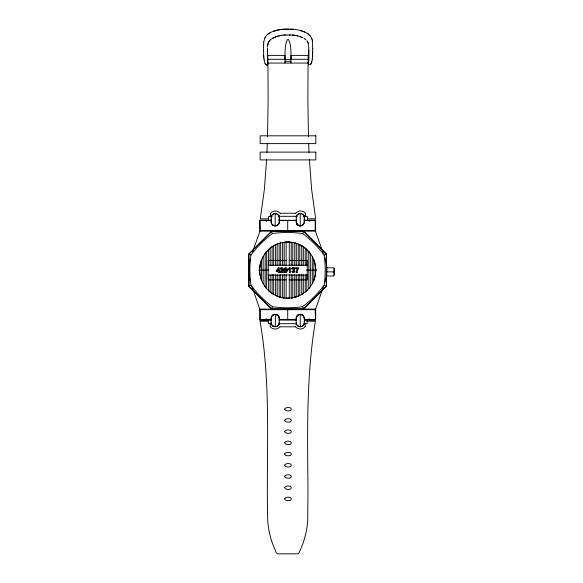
<?xml version="1.0" encoding="UTF-8"?>
<svg xmlns="http://www.w3.org/2000/svg" width="583" height="583" viewBox="0 0 583 583"><rect width="100%" height="100%" fill="white"/><g stroke="black" fill="none" stroke-linecap="round" stroke-linejoin="round"><path stroke-width="0.87" d="M263.589 47.485L263.589 50.532M267.488 51.326L267.48 54.095M271.117 322.822L271.146 320.708M271.27 216.49L271.481 215.907L271.146 219.543M277.472 325.977L277.297 326.086A3.972 3.819 -0.4 0 1 275.176 326.684L275.526 314.55M279.235 217.802L279.221 218.618M296.186 322.822L296.215 320.708M297.942 325.977L298.117 326.086A3.972 3.819 0.4 0 0 300.245 326.684L300.245 325.926M303.845 215.739L303.838 215.717A4.066 3.884 4 0 0 300.245 213.553L300.238 225.716A4.066 3.913 0 0 0 303.816 223.573M304.29 218.618L304.158 216.548M308.808 53.286L308.808 52.485M308.808 52.528L308.808 51.501M308.808 51.552L308.808 50.845M315.622 318.26L315.622 309.107L323.412 286.792M263.589 47.536L263.611 44.658M267.488 50.67L267.488 51.158M271.554 223.595A4.577 4.38 2.5 0 1 271.124 221.598L271.124 220.709M272.873 315.133A4.518 4.3 0 0 0 271.131 318.646L271.124 319.652M279.228 220.928L279.235 221.598A4.577 4.38 -2.5 0 1 278.791 223.595A3.79 3.607 0 0 1 278.492 224.098L278.025 224.703M279.235 318.77L279.228 319.36L279.235 318.646A4.577 4.38 2.5 0 0 278.791 316.656A3.79 3.607 0 0 0 278.492 316.154M296.179 221.547L296.215 219.74M304.29 220.709L304.304 221.598M304.304 318.646L304.297 319.156M308.808 53.242L308.808 54.802M312.714 48.965L312.357 40.73M267.488 50.721L267.488 50.233M304.304 318.77L304.297 319.207M271.11 217.721L271.11 217.678A4.584 4.358 -11.9 0 1 271.591 215.703L271.758 215.411A4.096 4.096 0 0 1 278.623 215.411L278.783 215.739A4.584 4.358 11.9 0 1 279.213 217.678L279.089 216.548M286.902 34.98L284.38 35.031M284.606 29.223L286.909 29.179L285.371 29.201M287.04 35.016L289.219 34.965M293.242 29.296L289.43 29.179M308.801 55.56L308.808 54.758M312.714 48.914L312.685 51.996M267.488 50.058L267.495 49.227M308.801 55.516L308.786 57.083M308.779 57.841L308.786 57.032M271.146 219.74L271.117 221.008M279.199 219.543L279.221 218.734M279.206 320.395L279.213 319.936L296.2 319.958M304.268 219.543L304.29 218.734M315.622 309.107L315.622 320.045L309.158 320.045L309.158 318.682M284.817 59.291C285.211 52.769 284.438 45.62 287.404 39.6L288.592 39.6C291.558 45.62 290.786 52.769 291.172 59.291M308.771 58.183L308.779 57.79M308.771 58.132L308.75 59.211M267.502 48.885L267.524 47.915M279.206 320.278L279.221 319.703L296.2 319.761M312.656 53.519L312.685 51.953M308.742 59.553L308.75 59.167M308.735 59.896L308.742 59.51M308.735 59.852L308.706 60.902M267.539 136.553L268.122 99.897L267.932 63.066L308.064 63.066L307.875 99.897L308.451 136.553M312.597 55.021L312.656 53.468M308.691 61.164L308.669 61.842M266.963 152.411L267.327 143.411M263.611 44.709L263.778 42.02M308.669 61.791L308.64 62.468M261.621 259.799C259.02 266.365 259.02 273.886 261.621 280.452M279.228 322.807L279.235 322.53A4.365 4.154 -11.9 0 1 277.311 326.123L277.144 326.181M266.613 159.363L264.412 189.067L260.31 218.814L268.625 218.814M308.64 62.425L308.604 63.095M312.524 56.478L312.597 54.97M308.604 63.051L308.56 63.846M287.295 269.863L286.931 268.362A1.45 1.45 0 0 0 284.519 268.275L284.081 270.016A8.075 8.075 0 0 0 284.081 270.527L284.519 272.152M287.295 270.534L286.872 272.123A1.472 1.472 0 0 1 284.548 272.13M267.59 46.618L267.626 46.108M308.545 64.043L308.487 64.837M312.524 56.427L312.269 59.204M308.487 64.786L310.367 64.596M267.655 45.846L267.692 45.394M267.728 45.175L267.779 44.731M259.763 267.604L260.12 265.017M263.778 42.071L264.602 38.449M312.269 59.153L311.854 61.565M267.779 44.782L267.859 44.279M267.837 44.439L268.02 43.543M291.77 268.945L292.79 267.743L294.466 268.26L294.641 269.244L293.985 269.958L294.896 271.219L294.247 272.399L292.6 272.582L291.689 271.401L293.752 271.663L293.745 270.57L292.892 270.403L293.635 268.632L291.77 268.945A1.596 1.596 0 0 1 294.422 268.049M249.969 259.442L248.489 270.126L249.969 280.802M267.969 43.783L268.304 42.639M296.558 215.892L296.215 219.543M311.57 62.57L311.854 61.521M296.339 216.49L296.543 215.929M324.957 282.274C327.559 274.462 327.559 265.79 324.957 257.978M313.792 280.452C316.394 273.886 316.394 266.365 313.792 259.799M252.534 251.951L260.237 230.562L259.982 220.279M268.275 42.77L268.843 41.561M310.834 64.123L311.57 62.519M302.672 233.579L303.765 231.364L326.465 254.071L326.465 286.18L303.765 308.881L302.672 306.673A103.942 103.942 0 0 0 324.09 285.269A103.942 103.942 0 0 0 324.09 254.982A103.942 103.942 0 0 0 302.679 233.572A103.942 103.942 0 0 0 272.399 233.572A103.942 103.942 0 0 0 250.989 254.982A103.942 103.942 0 0 0 250.981 285.262A103.934 103.934 0 0 0 272.392 306.673A103.949 103.949 0 0 0 302.672 306.68M303.765 231.364L271.481 231.364L248.773 254.071L248.773 286.18L271.481 308.888L272.399 306.673M264.602 38.493L265.097 37.356M276.641 225.446A4.088 4.088 0 0 0 278.681 223.726L278.914 223.26A3.709 3.542 -4.4 0 1 278.645 223.887L278.514 224.076A3.687 3.513 0 0 1 272.844 225.053M278.681 223.763L278.63 223.865A3.775 3.607 -4.3 0 1 273.296 225.366A3.731 3.585 0.5 0 1 272.822 224.972M278.783 324.505L278.601 324.818A4.096 4.096 0 0 1 271.722 324.833L271.569 324.505M303.845 324.505L303.656 324.833A4.096 4.096 0 0 1 296.791 324.833L296.638 324.505M302.577 315.199A3.687 3.513 0 0 0 296.936 316.161A3.79 3.607 0 0 0 296.674 316.642L296.55 316.875A7.922 0.525 -77.7 0 0 296.536 316.846M311.227 63.379L310.367 64.647M268.785 41.699L269.003 41.306M265.097 37.407L267.488 34.404L270.024 32.714M269.003 41.357L269.783 40.358M281.589 270.505A7.564 7.564 0 0 0 280.569 271.54A2.288 2.288 0 0 0 280.183 272.611L283.498 272.611L283.498 271.729L281.589 271.729A1.975 1.975 0 0 1 281.924 271.335C284.293 270.541 283.63 266.489 280.868 267.976M282.995 270.308L283.032 270.264A4.657 4.657 0 0 1 282.573 270.731M265.928 252.439L270.024 248.343A28.028 28.028 0 0 1 277.377 244.037M269.703 40.489L270.862 39.396M315.454 319.987L315.177 309.682L315.622 309.128L259.792 309.107L252.009 286.792M271.649 231.364L248.948 254.071L248.948 286.18L271.649 308.881M303.59 308.888L326.298 286.18L326.298 254.071L303.59 231.364M282.318 269.74A5.684 5.684 0 0 1 281.924 270.148L281.574 270.49M304.282 220.491L315.454 220.265M271.131 319.761L259.982 319.965M277.792 224.929L277.02 225.468M270.731 39.549L271.124 39.199M267.488 34.455L271.627 31.948L275.577 30.593A40.191 40.183 0 0 1 283.098 29.252L284.606 29.172M271.824 38.77L273.587 37.749M272.487 38.369L272.99 38.099M308.728 62.818L307.576 63.19M273.187 37.99L273.784 37.647M273.784 37.698L274.389 37.378M273.988 37.604L274.833 37.188M274.593 37.341L275.548 36.911M248.773 286.18L250.989 285.262M324.082 254.99L326.298 254.071M275.067 37.144L276.269 36.649M275.788 36.867L276.51 36.561M296.288 275.103L296.288 296.842L295.894 296.958M277.085 36.423L277.668 36.19M273.471 31.293L275.577 30.644A40.191 40.183 0 0 1 283.098 29.296L283.848 29.252M277.377 36.328L277.96 36.102M280.693 265.593L280.693 242.958L279.133 243.41L279.133 265.141M294.728 274.651L294.728 297.286L296.288 296.842M280.102 243.118L280.693 242.958M295.311 297.133L294.728 297.286M278.251 36.073L280.736 35.439M278.834 35.913L280.416 35.548M280.736 35.483L281.706 35.264M282.638 265.148L282.638 242.528L283.032 242.462M292.775 275.103L292.775 297.724L292.382 297.789M281.05 35.425L283.039 35.089M282.638 242.528L284.198 242.288L284.198 265.637M291.216 274.615L291.216 297.964L292.775 297.724M283.615 242.368L284.198 242.288M291.799 297.884L291.216 297.964M283.039 35.14L284.045 35.002M274.826 314.55L275.147 314.536A3.972 3.826 0 0 1 277.289 315.126A4.176 4.008 0.6 0 1 278.761 316.671L278.914 316.992A3.709 3.542 4.4 0 0 278.645 316.358A3.775 3.607 4.3 0 0 273.296 314.878A3.731 3.585 -0.5 0 0 272.822 315.272M299.888 314.55L300.595 314.55M286.151 265.608L286.151 242.113L286.537 242.091M289.27 274.644L289.27 298.139L288.876 298.161M285.189 242.178L286.865 242.105M286.989 29.179L287.383 29.165M287.069 29.223L287.463 29.157M284.723 34.965L285.408 34.944M290.239 34.944L289.423 34.973L294.284 35.25M286.151 242.113L289.27 242.113L289.27 265.608M289.27 298.139L286.151 298.139L286.151 274.644M288.009 29.201L288.563 29.201M290.196 29.201L290.968 29.201M288.17 29.15L288.483 29.201M267.881 59.291L308.115 59.291M284.868 61.237L291.128 61.237M280.35 213.232L295.647 213.232M270.512 216.315L272.305 216.315M278.579 216.315L297.41 216.315M303.692 216.315L305.485 216.315M270.512 216.395L268.625 216.395L268.625 220.578M305.485 216.395L307.387 216.395L307.387 220.578M307.387 218.814L315.68 218.814L311.577 189.067L309.376 159.363M266.271 220.294L271.131 220.294M279.213 220.294L296.2 220.294M304.282 220.294L309.158 220.294M260.237 220.491L271.131 220.491M279.221 220.491L296.2 220.491M276.801 225.577L277.479 225.577M260.237 230.562L315.177 230.562L323.412 253.459M286.348 260.375L268.209 260.375L268.209 279.869L286.348 279.869M289.066 260.375L307.205 260.375L307.205 279.869L289.066 279.869M268.209 265.25L307.205 265.25M289.547 267.684L290.312 267.684L290.312 272.611L289.365 272.611L289.365 269.076A3.279 3.279 0 0 1 288.148 269.783L288.148 268.931A2.332 2.332 0 0 0 289.569 267.699A1.778 1.778 0 0 1 288.949 268.471A2.842 2.842 0 0 1 288.155 268.945M326.815 267.779L333.804 267.779L333.804 275.978L326.699 275.978L326.699 274.148M297.629 268.661L295.479 268.661L295.479 267.779L298.7 267.779L298.7 268.45A6.041 6.041 0 0 0 297.141 272.611M258.859 270.126L268.778 270.126M306.636 270.126L316.554 270.126M326.844 271.882L333.804 271.882M297.06 272.611L296.113 272.611A6.573 6.573 0 0 1 297.658 268.683M268.209 275.001L307.205 275.001M271.481 308.888L303.765 308.881M259.821 309.187L260.237 309.682L315.177 309.682M315.177 319.761L304.282 319.761C303.663 321.524 308.035 318.639 309.158 319.958M266.271 319.958L271.139 320.023L271.124 319.593M268.333 321.218L260.025 321.218C271.62 387.199 265.979 454.288 267.699 520.867A82.852 82.852 0 0 0 268.748 529.175L269.965 534.903A81.671 81.671 0 0 0 271.999 542.073A84.039 84.039 0 0 0 272.655 543.91L276.255 552.648A3.6 3.6 0 0 0 276.51 553.005L276.801 553.303A2.121 2.121 0 0 0 278.04 553.85L297.374 553.843A2.099 2.099 0 0 0 298.511 553.391L298.904 553.005A3.6 3.6 0 0 0 299.159 552.648L302.759 543.91A82.218 82.218 0 0 0 305.456 534.903L306.651 529.167A82.852 82.852 0 0 0 307.715 520.867L307.984 490.915C307.547 434.335 306.024 377.23 315.388 321.218L307.095 321.218M270.221 323.631L268.333 323.631L268.333 319.717M279.191 323.718L296.23 323.718M305.193 323.631L307.095 323.631L307.095 319.717M280.059 326.801L295.355 326.801M288.563 29.157L289.03 29.208M291.733 29.165L293.242 29.245A40.103 40.103 0 0 1 300.755 30.578L306.308 32.721L309.799 35.337M288.876 242.091L289.27 242.113M286.537 298.161L286.151 298.139M288.549 242.105L290.232 242.178M292.28 34.995L292.95 35.046M281.217 269.178L280.277 269.091A1.56 1.56 0 0 1 280.773 267.983M293.285 35.075L295.275 35.41M291.216 265.637L291.216 242.288L291.799 242.368M284.198 274.615L284.198 297.964L283.615 297.884M267.32 63.095L267.932 63.19L267.881 55.392L285.072 55.4L285.072 63.066M291.216 242.288L292.775 242.528L292.775 265.148M282.638 275.103L282.638 297.724L284.198 297.964M292.382 242.462L292.775 242.528M283.032 297.789L282.638 297.724M295.275 35.359L296.222 35.599M296.543 35.614L297.782 35.971M294.728 265.593L294.728 242.958L295.311 243.118M280.693 274.651L280.693 297.286L280.102 297.133M297.49 35.847L298.073 36.051M294.728 242.958L296.288 243.41L296.288 265.141M279.133 275.103L279.133 296.842L280.693 297.286M298.656 36.168L302.737 37.764M300.755 30.615L304.705 31.963M279.519 296.958L279.133 296.842M299.524 36.438L300.296 36.707M248.773 254.071L250.989 254.99M324.082 285.262L326.298 286.18M301.491 37.159L302.132 37.436M298.256 326.167L298.183 326.13A4.365 4.154 11.9 0 1 296.208 322.567M273.187 326.167L273.136 326.137A3.972 3.819 0.4 0 0 275.176 326.684M303.998 38.383L305.718 39.615M265.039 63.43C264.988 64.531 267.947 66.047 267.765 64.582M265.906 64.691L266.438 65.019M272.873 325.977L273.092 326.116A4.176 3.986 4 0 1 271.598 324.542L271.612 324.6M307.678 33.537L308.837 34.412M305.324 39.258L305.82 39.702M306.811 265.659L306.811 249.575L305.252 248.227L305.252 265.207M305.39 248.343L310.324 253.518L310.324 286.734L308.764 288.672L308.764 251.579L309.464 252.41M309.799 35.286L310.593 36.321M306.993 40.839L307.248 41.233M307.139 41.029L308.101 42.894M303.656 215.411L303.838 215.717A4.584 4.358 11.9 0 1 304.282 217.678M296.944 224.134L296.827 223.945A3.775 3.607 4.3 0 0 302.118 225.366M296.929 224.112L296.936 224.127A3.79 3.607 0 0 1 296.674 223.602L296.55 223.376A7.922 0.525 77.7 0 0 296.536 223.289A3.709 3.542 4.4 0 0 296.769 223.887L296.783 223.865M310.593 36.27L311.723 38.442M278.747 316.642L278.761 316.678A4.584 4.358 0 0 1 279.213 318.646M271.576 324.527L271.591 324.549A4.584 4.358 11.9 0 1 271.131 322.567M271.481 231.364L272.399 233.579M265.039 63.481L264.012 59.211M308.035 42.676L308.29 43.543M311.723 38.391L312.087 39.586M308.13 42.938L308.582 45.131M312.087 39.535L312.357 40.774M263.873 57.885L264.012 59.255M308.655 45.751L308.691 46.268M263.764 56.478L263.873 57.928M267.743 64.385L267.699 63.591M267.677 63.394L267.648 62.782M308.728 46.837L308.779 48.098M263.691 55.021L263.764 56.529M267.648 62.833L267.48 54.044M308.662 143.411L309.026 152.411M263.691 55.072L263.589 50.481M304.29 220.542L304.268 219.74M304.29 321.51L304.268 320.708M296.193 319.593L296.2 319.994L296.179 318.646L296.179 319.047M279.221 220.542L279.199 219.74M304.29 321.627L304.304 322.21M271.139 320.06L271.146 320.512M296.208 320.125L296.215 320.512M308.793 48.593L308.801 49.424M279.199 320.708L279.235 322.384M271.11 221.547L271.11 221.598A4.518 4.3 0 0 0 272.873 225.111M308.808 49.766L308.808 50.451M308.808 50.408L308.808 50.889M334.511 268.588L334.511 275.176M315.177 220.491L315.177 230.562M313.829 259.887L313.829 280.365M312.269 256.564L312.269 283.681M309.158 221.562L309.158 220.206L315.622 220.206L315.622 231.145L259.792 231.145L259.792 220.206L266.271 220.206L266.271 221.562M308.115 63.19L308.115 55.392L290.917 55.392L290.917 63.066M306.811 274.593L306.811 290.669L305.252 292.017L305.252 275.038M305.485 213.414L305.485 216.592M305.193 323.441L305.193 326.611M303.306 265.753L303.306 246.798L301.746 245.829L301.746 265.622M303.306 274.608L303.306 293.446L301.746 294.415L301.746 274.622M300.245 326.684L300.238 314.536A3.972 3.826 0 0 0 298.124 315.126M299.793 265.6L299.793 244.802L298.234 244.117L298.234 265.637M299.793 274.644L299.793 295.443L298.234 296.135L298.234 274.608M297.826 225.577L297.826 225.104A3.746 3.731 0 0 0 298.824 225.657M287.711 220.491L287.711 230.562M287.711 309.682L287.711 319.761M277.18 265.25L277.18 244.117L275.621 244.802L275.621 265.374M277.18 275.001L277.18 296.135L275.621 295.443L275.621 274.87M271.598 215.703A4.176 3.986 -4 0 1 273.063 214.165A3.972 3.819 -0.4 0 1 275.176 213.567L275.176 225.716A3.972 3.826 0 0 0 277.289 225.125A4.176 4.008 -0.6 0 0 278.761 223.581L278.747 223.61A4.584 4.358 0 0 0 279.213 221.598M273.667 265.622L273.667 245.829L272.108 246.798L272.108 265.753M273.667 274.622L273.667 294.415L272.108 293.446L272.108 274.608M270.512 213.414L270.512 216.592M270.221 323.441L270.221 326.611M270.162 265.207L270.162 248.227L268.603 249.575L268.603 265.659M270.162 275.038L270.162 292.017L268.603 290.669L268.603 274.593M266.271 318.682L266.271 320.045L259.792 320.045L259.792 309.107M263.144 256.564L263.144 283.681M261.585 259.887L261.585 280.365M260.237 309.682L260.237 319.761M298 244.037A28.028 28.028 0 0 1 305.361 248.343M294.342 268.136A1.144 1.144 0 0 1 294.459 269.674M287.281 269.703A7.156 7.156 0 0 1 287.281 270.68M284.096 269.696A6.734 6.734 0 0 0 284.081 270.016A7.761 7.761 0 0 0 284.096 270.687M281.057 269.193A0.809 0.809 0 0 1 282.157 268.348A0.809 0.809 0 0 1 282.391 269.718M282.398 269.652A4.438 4.438 0 0 1 281.917 270.148M279.993 272.523A4.671 4.671 0 0 1 281.625 270.563M270.468 213.385A6.151 6.151 0 0 1 280.226 213.32M295.763 213.32A6.151 6.151 0 0 1 305.521 213.385M275.176 213.553A4.066 3.884 3.9 0 1 278.732 215.71M275.176 225.752A4.066 3.913 0 0 1 271.598 223.573M271.277 219.776A3.884 0.51 -89.5 0 1 271.255 220.512M271.073 215.994A3.892 0.437 86.5 0 1 271.175 216.359M279.089 220.512A3.884 0.51 89.5 0 1 279.075 219.776M279.17 216.366A3.892 0.437 -86.5 0 1 279.272 215.994M300.245 213.553A4.066 3.884 -3.9 0 0 296.681 215.71A4.584 4.358 -11.9 0 0 296.2 217.678M296.827 215.411A4.096 4.096 0 0 1 303.692 215.411M303.86 223.595A4.577 4.38 -2.5 0 0 304.29 221.598A4.518 4.3 0 0 1 302.541 225.111M304.158 220.512A3.884 0.51 89.5 0 1 304.137 219.776M304.239 216.359A3.892 0.437 -86.5 0 1 304.341 215.994M300.23 225.876A4.227 4.074 0 0 1 296.23 221.606A4.577 4.358 0 0 0 296.652 223.617M296.346 219.776A3.884 0.51 -89.5 0 1 296.324 220.512M296.142 215.994A3.892 0.437 86.5 0 1 296.251 216.366M298.773 225.446A4.088 4.088 0 0 1 296.732 223.726M302.592 224.972A3.731 3.585 -0.5 0 1 302.096 225.337M302.482 225.045A3.717 3.534 0 0 1 296.805 224.076M297.789 225.388A3.243 2.113 70.6 0 1 297.09 224.834M297.243 224.491A2.325 1.188 64.2 0 1 297.031 224.215M304.246 322.574A4.234 4.03 -11.9 0 1 300.245 326.801M296.251 324.112A3.702 1.501 -75.5 0 0 296.499 323.827A3.717 1.53 -75.1 0 1 296.157 324.221M271.168 318.646A4.227 4.074 0 0 1 275.161 314.375M273.711 314.805A4.11 4.11 0 0 1 276.655 314.805M271.182 324.112A3.702 1.501 -75.5 0 0 271.43 323.827A3.717 1.53 -75.1 0 1 271.088 324.221M279.162 324.112A3.702 1.501 75.5 0 1 278.914 323.827A3.717 1.53 75.1 0 0 279.257 324.221M271.19 324.447A3.892 0.466 -89.5 0 1 271.066 324.483M279.279 324.483A3.892 0.466 89.5 0 1 279.155 324.44M300.252 314.375A4.227 4.074 0 0 1 304.253 318.646A4.518 4.3 0 0 0 302.541 315.133M298.073 315.046A4.365 4.19 -0.6 0 0 296.2 318.646A4.577 4.358 0 0 1 296.652 316.635M296.507 316.992A3.709 3.542 -4.4 0 1 296.769 316.358A3.775 3.607 -4.3 0 1 302.118 314.878M298.773 314.805A4.088 4.088 0 0 1 301.71 314.805M302.096 314.915A3.731 3.585 0.5 0 1 302.592 315.272M298.824 314.587A3.746 3.731 0 0 1 301.702 314.711M272.931 315.206A3.717 3.534 0 0 1 278.608 316.175M273.711 314.711A3.738 3.731 0 0 1 276.59 314.587M304.231 324.112A3.702 1.501 75.5 0 1 303.983 323.827A3.717 1.53 75.1 0 0 304.326 324.221M304.348 324.483A3.892 0.466 89.5 0 1 304.224 324.447M296.259 324.44A3.892 0.466 -89.5 0 1 296.135 324.483M279.942 326.706A6.151 6.151 0 0 1 270.184 326.648M305.237 326.648A6.151 6.151 0 0 1 295.472 326.706M285.08 270.089L285.08 270.308A6.53 6.53 0 0 0 285.138 271.314L286.027 271.802L286.297 270.089A6.53 6.53 0 0 0 286.238 269.084L285.415 268.53L285.08 270.089M284.672 409.069L285.211 410.162L287.127 410.869A6.646 6.646 0 0 0 289.008 410.869C292.032 411.066 292.032 407.379 289.008 407.575A6.646 6.646 0 0 0 287.127 407.575L285.422 408.144L284.672 409.069M284.672 420.285L285.211 421.378L287.127 422.085A6.646 6.646 0 0 0 289.008 422.085C292.032 422.281 292.032 418.587 289.008 418.783A6.646 6.646 0 0 0 287.127 418.783L285.422 419.352L284.672 420.285M284.672 431.493L285.211 432.586L287.127 433.3A6.646 6.646 0 0 0 289.008 433.3C292.032 433.497 292.032 429.802 289.008 429.999A6.646 6.646 0 0 0 287.127 429.999L285.422 430.567L284.672 431.493M284.672 442.708L285.211 443.801L287.127 444.516A6.646 6.646 0 0 0 289.008 444.516C292.032 444.712 292.032 441.018 289.008 441.214A6.646 6.646 0 0 0 287.127 441.214L285.422 441.783L284.672 442.708M284.672 453.924L285.211 455.017L287.127 455.724A6.646 6.646 0 0 0 289.008 455.724C292.032 455.921 292.032 452.233 289.008 452.43A6.646 6.646 0 0 0 287.127 452.43L285.422 452.998L284.672 453.924M284.672 465.139L285.211 466.232L287.127 466.939A6.646 6.646 0 0 0 289.008 466.939C292.032 467.136 292.032 463.441 289.008 463.638A6.646 6.646 0 0 0 287.127 463.638L285.422 464.206L284.672 465.139M284.672 476.347L285.211 477.441L287.127 478.155A6.646 6.646 0 0 0 289.008 478.155C292.032 478.351 292.032 474.657 289.008 474.853A6.646 6.646 0 0 0 287.127 474.853L285.422 475.422L284.672 476.347M284.672 487.563L285.211 488.656L287.127 489.37A6.646 6.646 0 0 0 289.008 489.363C292.032 489.567 292.032 485.872 289.008 486.069A6.646 6.646 0 0 0 287.127 486.069L285.422 486.637L284.672 487.563M284.672 498.793L285.211 499.886L287.127 500.6A6.646 6.646 0 0 0 289.008 500.6C292.032 500.797 292.032 497.102 289.008 497.299A6.646 6.646 0 0 0 287.127 497.299L285.422 497.867L284.672 498.793M278.426 267.721L276.327 270.825L276.327 271.642L278.302 271.642L278.302 272.611L279.242 272.611L279.855 270.818L279.242 270.818L279.242 267.721L278.426 267.721M278.302 269.193L277.202 270.818L278.302 270.818L278.302 269.193M265.185 253.394L265.09 286.734L266.65 288.672L266.65 251.579L265.185 253.394M315.833 135.817L260.149 135.817L260.149 143.615L315.833 143.615L315.833 135.817M315.833 152.112L260.149 152.112L260.149 159.917L315.833 159.917L315.833 152.112M303.932 215.907L304.093 216.322L303.925 215.899M278.863 215.907L279.024 216.322L278.863 215.914M271.554 293.067A28.057 28.057 0 0 0 315.651 272.647A28.057 28.057 0 0 0 275.919 244.663A28.057 28.057 0 0 0 271.554 293.067"/></g></svg>
